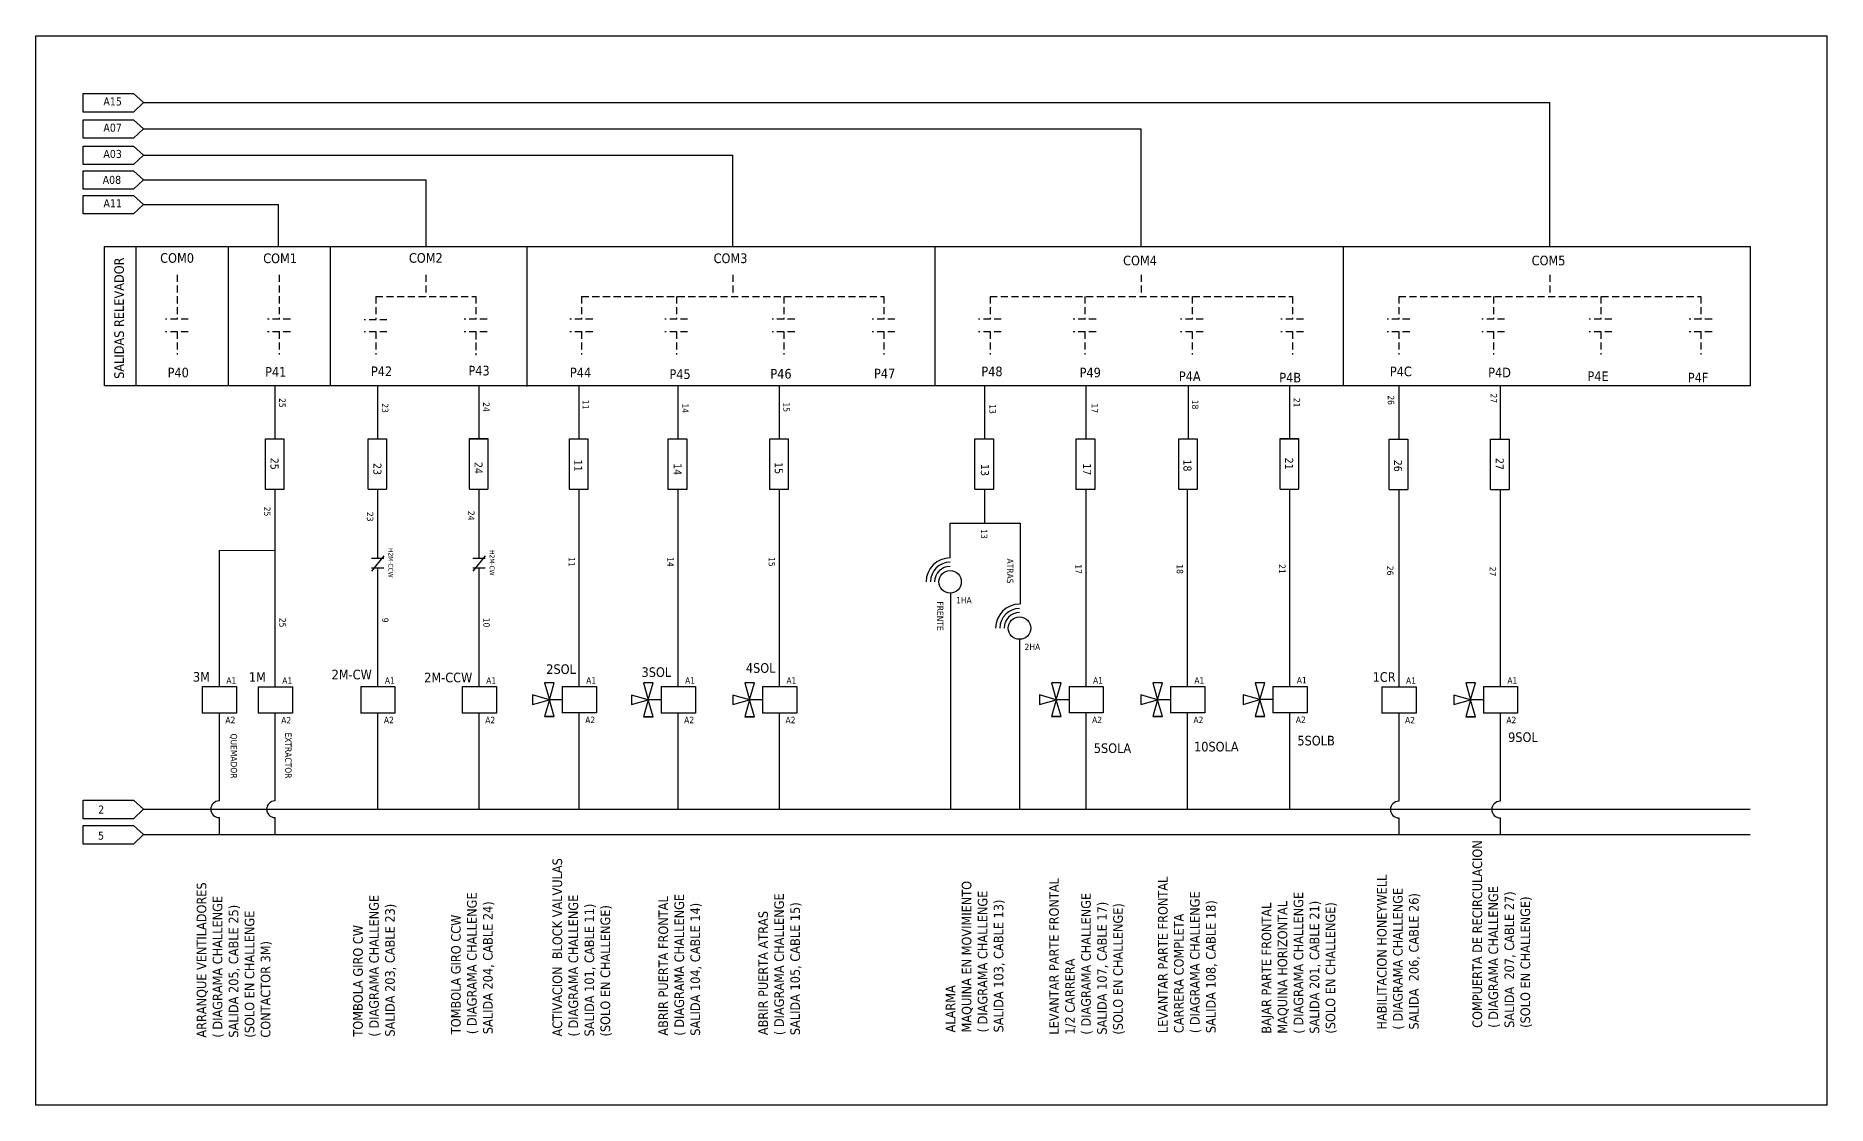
# Model space of a CAD drawing. Header units: millimetres. Extents: x 608 to 3138, y 804 to 1552.
# Drawn here: x 608 to 1168, y 804 to 1138 of the extents above; entities that cross this region are included whole.
import ezdxf
from ezdxf.enums import TextEntityAlignment as Align

# ---------------------------------------------------------------- set-up
doc = ezdxf.new("R2010")
doc.units = ezdxf.units.MM
doc.linetypes.add('LÍNEAS_OCULTAS2', pattern=[4.7625, 3.175, -1.5875])
doc.layers.add('0 @ 1', color=7, linetype='Continuous')
doc.layers.add('Capa1', color=7, linetype='LÍNEAS_OCULTAS2')
doc.styles.add('Tahoma', font='tahoma.ttf')

# ---------------------------------------------------------------- blocks, each defined once
blk = doc.blocks.new('*U20')
at = {"linetype": 'Continuous'}
for p, q in [((-2.4, 1.92), (2.4, -1.92)), ((-1.5, 1.92), (-1.5, -1.92)), ((1.5, 1.92), (1.5, -1.92))]:
    blk.add_line(p, q, dxfattribs=at)
at = {"style": 'Tahoma'}
for tag, p in [('Descripción', (0, 8.73)), ('Diseñador de referencia', (-0.18, 3.37))]:
    blk.add_attdef(tag, text='', height=1.5, dxfattribs=at).set_placement(p, align=Align.CENTER)
at = {"linetype": 'Continuous', "style": 'Tahoma', "flags": 8}
blk.add_attdef('Terminal 1', text='', height=1.5, dxfattribs=at).set_placement((-3.17, -0.8), align=Align.TOP_RIGHT)
blk.add_attdef('Terminal 2', text='', height=1.5, dxfattribs=at).set_placement((3.17, -0.8), align=Align.TOP_LEFT)

msp = doc.modelspace()

# ---------------------------------------------------------------- linework, layer by layer
for p, q in [((608.055, 803.703), (608.055, 1137.703)), ((608.055, 1137.703), (1167.797, 1137.703)), ((1167.797, 803.703), (1167.797, 1137.703)), ((622.801, 1119.664), (638.571, 1119.664)), ((622.801, 1113.901), (622.801, 1119.664)), ((638.571, 1119.664), (641.694, 1116.857)), ((638.571, 1113.901), (622.801, 1113.901)), ((641.694, 1116.857), (638.571, 1113.901)), ((641.694, 1116.857), (1081.143, 1116.857)), ((1081.143, 1072), (1081.143, 1116.857)), ((622.801, 1111.469), (638.571, 1111.469)), ((622.801, 1105.706), (622.801, 1111.469)), ((638.571, 1111.469), (641.694, 1108.662)), ((641.694, 1108.662), (638.571, 1105.706)), ((641.694, 1108.662), (953.487, 1108.662)), ((953.487, 1072), (953.487, 1108.662)), ((638.571, 1105.706), (622.801, 1105.706)), ((622.801, 1103.275), (638.571, 1103.275)), ((622.801, 1097.511), (622.801, 1103.275)), ((638.571, 1103.275), (641.694, 1100.467)), ((638.571, 1097.511), (622.801, 1097.511)), ((641.694, 1100.467), (638.571, 1097.511)), ((641.694, 1100.467), (825.83, 1100.467)), ((825.83, 1072), (825.83, 1100.467)), ((622.827, 1095.585), (638.597, 1095.585)), ((622.827, 1089.821), (622.827, 1095.585)), ((638.597, 1095.585), (641.72, 1092.777)), ((641.72, 1092.777), (638.597, 1089.821)), ((641.72, 1092.777), (729.929, 1092.777)), ((729.929, 1092.777), (729.929, 1072)), ((638.597, 1089.821), (622.827, 1089.821)), ((622.827, 1087.841), (638.597, 1087.841)), ((622.827, 1082.078), (622.827, 1087.841)), ((638.597, 1087.841), (641.72, 1085.034)), ((638.597, 1082.078), (622.827, 1082.078)), ((641.72, 1085.034), (638.597, 1082.078)), ((641.72, 1085.034), (683.924, 1085.034)), ((683.924, 1072), (683.924, 1085.034)), ((639.348, 1071.911), (639.348, 1028.343)), ((668.255, 1028.343), (668.255, 1071.911)), ((700.136, 1028.343), (700.136, 1071.911)), ((761.586, 1028.137), (761.586, 1071.705)), ((889.056, 1028.343), (889.056, 1071.911)), ((1016.713, 1028.343), (1016.713, 1071.911)), ((682.771, 1028.343), (682.771, 1011.801)), ((682.771, 1028.248), (682.771, 1020.843)), ((714.839, 1028.393), (714.839, 1011.85)), ((746.508, 1028.431), (746.508, 1011.844)), ((746.508, 1028.386), (746.508, 1020.981)), ((777.75, 1028.349), (777.75, 1011.807)), ((808.65, 1028.336), (808.65, 1011.794)), ((840.319, 1028.375), (840.319, 1011.833)), ((840.319, 1028.33), (840.319, 1020.925)), ((904.455, 1028.414), (904.455, 1011.872)), ((904.455, 1028.369), (904.455, 1020.964)), ((904.455, 1028.369), (904.455, 1020.964)), ((936.124, 1028.408), (936.124, 1011.865)), ((936.124, 1028.362), (936.124, 1020.957)), ((936.124, 1028.362), (936.124, 1020.957)), ((968.119, 1028.406), (968.119, 1011.863)), ((999.788, 1028.418), (999.788, 1021.013)), ((999.788, 1028.418), (999.788, 1011.857)), ((999.788, 1028.399), (999.788, 1020.994)), ((1033.917, 1028.388), (1033.917, 1011.768)), ((1065.586, 1028.336), (1065.586, 1011.762)), ((679.815, 996.031), (679.815, 1011.801)), ((679.815, 1011.801), (685.578, 1011.801)), ((679.815, 996.031), (679.815, 1011.801)), ((679.815, 1011.801), (685.578, 1011.801)), ((685.578, 1011.801), (685.578, 996.031)), ((685.578, 1011.801), (685.578, 996.031)), ((711.883, 996.081), (711.883, 1011.85)), ((711.883, 1011.85), (717.646, 1011.85)), ((711.883, 996.081), (711.883, 1011.85)), ((711.883, 1011.85), (717.646, 1011.85)), ((717.646, 1011.85), (717.646, 996.081)), ((717.646, 1011.85), (717.646, 996.081)), ((743.552, 996.119), (743.552, 1011.889)), ((743.552, 1011.889), (749.315, 1011.889)), ((743.552, 996.119), (743.552, 1011.889)), ((743.552, 1011.889), (749.315, 1011.889)), ((743.552, 996.074), (743.552, 1011.844)), ((743.552, 1011.844), (749.315, 1011.844)), ((743.552, 996.074), (743.552, 1011.844)), ((743.552, 1011.844), (749.315, 1011.844)), ((749.315, 1011.889), (749.315, 996.119)), ((749.315, 1011.889), (749.315, 996.119)), ((749.315, 1011.844), (749.315, 996.074)), ((749.315, 1011.844), (749.315, 996.074)), ((774.794, 996.037), (774.794, 1011.807)), ((774.794, 1011.807), (780.557, 1011.807)), ((780.557, 1011.807), (780.557, 996.037)), ((805.694, 996.025), (805.694, 1011.794)), ((805.694, 1011.794), (811.457, 1011.794)), ((805.694, 996.025), (805.694, 1011.794)), ((805.694, 1011.794), (811.457, 1011.794)), ((811.457, 1011.794), (811.457, 996.025)), ((811.457, 1011.794), (811.457, 996.025)), ((837.363, 996.063), (837.363, 1011.833)), ((837.363, 1011.833), (843.127, 1011.833)), ((837.363, 996.063), (837.363, 1011.833)), ((837.363, 1011.833), (843.127, 1011.833)), ((837.363, 996.018), (837.363, 1011.788)), ((837.363, 1011.788), (843.127, 1011.788)), ((837.363, 996.018), (837.363, 1011.788)), ((837.363, 1011.788), (843.127, 1011.788)), ((843.127, 1011.833), (843.127, 996.063)), ((843.127, 1011.833), (843.127, 996.063)), ((843.127, 1011.788), (843.127, 996.018)), ((843.127, 1011.788), (843.127, 996.018)), ((901.499, 996.102), (901.499, 1011.872)), ((901.499, 1011.872), (907.262, 1011.872)), ((901.499, 996.102), (901.499, 1011.872)), ((901.499, 1011.872), (907.262, 1011.872)), ((901.499, 996.057), (901.499, 1011.827)), ((901.499, 1011.827), (907.262, 1011.827)), ((901.499, 996.057), (901.499, 1011.827)), ((901.499, 1011.827), (907.262, 1011.827)), ((901.499, 996.057), (901.499, 1011.827)), ((901.499, 1011.827), (907.262, 1011.827)), ((901.499, 996.057), (901.499, 1011.827)), ((901.499, 1011.827), (907.262, 1011.827)), ((907.262, 1011.872), (907.262, 996.102)), ((907.262, 1011.872), (907.262, 996.102)), ((907.262, 1011.827), (907.262, 996.057)), ((907.262, 1011.827), (907.262, 996.057)), ((907.262, 1011.827), (907.262, 996.057)), ((907.262, 1011.827), (907.262, 996.057)), ((933.168, 996.096), (933.168, 1011.865)), ((933.168, 1011.865), (938.931, 1011.865)), ((933.168, 996.096), (933.168, 1011.865)), ((933.168, 1011.865), (938.931, 1011.865)), ((933.168, 996.05), (933.168, 1011.82)), ((933.168, 1011.82), (938.931, 1011.82)), ((933.168, 996.05), (933.168, 1011.82)), ((933.168, 1011.82), (938.931, 1011.82)), ((933.168, 996.05), (933.168, 1011.82)), ((933.168, 1011.82), (938.931, 1011.82)), ((933.168, 996.05), (933.168, 1011.82)), ((933.168, 1011.82), (938.931, 1011.82)), ((938.931, 1011.865), (938.931, 996.096)), ((938.931, 1011.865), (938.931, 996.096)), ((938.931, 1011.82), (938.931, 996.05)), ((938.931, 1011.82), (938.931, 996.05)), ((938.931, 1011.82), (938.931, 996.05)), ((938.931, 1011.82), (938.931, 996.05)), ((965.162, 996.094), (965.162, 1011.863)), ((965.162, 1011.863), (970.926, 1011.863)), ((970.926, 1011.863), (970.926, 996.094)), ((996.831, 996.152), (996.831, 1011.921)), ((996.831, 1011.921), (1002.595, 1011.921)), ((996.831, 996.152), (996.831, 1011.921)), ((996.831, 1011.921), (1002.595, 1011.921)), ((996.831, 996.107), (996.831, 1011.876)), ((996.831, 1011.876), (1002.595, 1011.876)), ((996.831, 996.107), (996.831, 1011.876)), ((996.831, 1011.876), (1002.595, 1011.876)), ((996.831, 996.107), (996.831, 1011.876)), ((996.831, 1011.876), (1002.595, 1011.876)), ((996.831, 996.107), (996.831, 1011.876)), ((996.831, 1011.876), (1002.595, 1011.876)), ((996.831, 996.087), (996.831, 1011.857)), ((996.831, 1011.857), (1002.595, 1011.857)), ((996.831, 996.087), (996.831, 1011.857)), ((996.831, 1011.857), (1002.595, 1011.857)), ((1002.595, 1011.921), (1002.595, 996.152)), ((1002.595, 1011.921), (1002.595, 996.152)), ((1002.595, 1011.876), (1002.595, 996.107)), ((1002.595, 1011.876), (1002.595, 996.107)), ((1002.595, 1011.876), (1002.595, 996.107)), ((1002.595, 1011.876), (1002.595, 996.107)), ((1002.595, 1011.857), (1002.595, 996.087)), ((1002.595, 1011.857), (1002.595, 996.087)), ((1030.961, 995.999), (1030.961, 1011.768)), ((1030.961, 1011.768), (1036.724, 1011.768)), ((1036.724, 1011.768), (1036.724, 995.999)), ((1062.63, 995.992), (1062.63, 1011.762)), ((1062.63, 1011.762), (1068.393, 1011.762)), ((1062.63, 995.992), (1062.63, 1011.762)), ((1062.63, 1011.762), (1068.393, 1011.762)), ((1068.393, 1011.762), (1068.393, 995.992)), ((1068.393, 1011.762), (1068.393, 995.992)), ((679.815, 996.076), (685.578, 996.076)), ((682.771, 996.076), (682.771, 974.377)), ((711.883, 996.126), (717.646, 996.126)), ((714.839, 996.126), (714.839, 974.427)), ((743.552, 996.119), (749.315, 996.119)), ((746.508, 996.119), (746.508, 974.42)), ((774.794, 996.083), (780.557, 996.083)), ((777.75, 996.083), (777.75, 941.297)), ((805.694, 996.07), (811.457, 996.07)), ((808.65, 996.07), (808.65, 941.284)), ((837.363, 996.063), (843.127, 996.063)), ((840.319, 996.063), (840.319, 941.278)), ((901.499, 996.147), (907.262, 996.147)), ((904.455, 996.147), (904.455, 985.518)), ((933.168, 996.141), (938.931, 996.141)), ((936.124, 996.141), (936.124, 941.31)), ((965.162, 996.139), (970.926, 996.139)), ((967.793, 996.139), (967.793, 941.304)), ((996.831, 996.132), (1002.595, 996.132)), ((999.788, 996.132), (999.788, 941.347)), ((1030.961, 995.999), (1036.724, 995.999)), ((1033.917, 995.999), (1033.917, 974.377)), ((1062.633, 995.999), (1068.397, 995.999)), ((1065.586, 995.999), (1065.586, 941.284)), ((893.735, 974.648), (893.735, 985.518)), ((893.735, 985.518), (915.582, 985.518)), ((915.582, 985.518), (915.582, 960.195)), ((665.306, 977.02), (665.306, 941.283)), ((665.306, 977.02), (682.771, 976.97)), ((682.771, 976.97), (682.771, 941.234)), ((1033.917, 977.153), (1033.917, 941.234)), ((714.839, 971.427), (714.839, 941.283)), ((746.508, 971.42), (746.508, 941.277)), ((893.964, 896.122), (893.964, 963.67)), ((915.438, 949.21), (915.438, 896.122)), ((665.306, 941.283), (665.306, 934.432)), ((682.771, 941.234), (682.771, 934.382)), ((714.839, 941.283), (714.839, 934.432)), ((746.508, 941.277), (746.508, 934.425)), ((777.75, 941.297), (777.75, 934.446)), ((808.65, 941.284), (808.65, 934.433)), ((840.319, 941.278), (840.319, 934.426)), ((936.124, 941.31), (936.124, 934.459)), ((967.793, 941.304), (967.793, 934.452)), ((999.788, 941.347), (999.788, 934.495)), ((1033.917, 941.234), (1033.917, 934.382)), ((1065.586, 941.284), (1065.586, 934.433)), ((767.033, 935.601), (768.533, 930.326)), ((770.033, 935.601), (767.033, 935.601)), ((768.533, 930.326), (770.033, 935.601)), ((797.933, 935.588), (799.433, 930.313)), ((800.933, 935.588), (797.933, 935.588)), ((799.433, 930.313), (800.933, 935.588)), ((829.603, 935.582), (831.103, 930.306)), ((832.603, 935.582), (829.603, 935.582)), ((831.103, 930.306), (832.603, 935.582)), ((925.407, 935.614), (926.907, 930.339)), ((928.407, 935.614), (925.407, 935.614)), ((926.907, 930.339), (928.407, 935.614)), ((957.077, 935.608), (958.577, 930.332)), ((960.077, 935.608), (957.077, 935.608)), ((958.577, 930.332), (960.077, 935.608)), ((989.071, 935.651), (990.571, 930.375)), ((992.071, 935.651), (989.071, 935.651)), ((990.571, 930.375), (992.071, 935.651)), ((1054.869, 935.588), (1056.369, 930.313)), ((1057.869, 935.588), (1054.869, 935.588)), ((1056.369, 930.313), (1057.869, 935.588)), ((660.068, 934.432), (670.749, 934.432)), ((660.068, 934.432), (660.068, 926.188)), ((670.749, 934.432), (670.749, 926.188)), ((677.533, 934.382), (688.214, 934.382)), ((677.533, 934.382), (677.533, 926.138)), ((688.214, 934.382), (688.214, 926.138)), ((709.601, 934.432), (720.283, 934.432)), ((709.601, 934.432), (709.601, 926.188)), ((720.283, 934.432), (720.283, 926.188)), ((741.27, 934.425), (751.952, 934.425)), ((741.27, 934.425), (741.27, 926.181)), ((751.952, 934.425), (751.952, 926.181)), ((768.533, 930.326), (763.258, 931.826)), ((763.258, 931.826), (763.258, 928.826)), ((763.258, 928.826), (768.533, 930.326)), ((768.533, 930.326), (767.033, 925.05)), ((772.558, 930.326), (768.533, 930.326)), ((770.033, 925.05), (768.533, 930.326)), ((772.558, 934.446), (783.239, 934.446)), ((772.558, 934.446), (772.558, 926.202)), ((783.239, 934.446), (783.239, 926.202)), ((799.433, 930.313), (794.158, 931.813)), ((794.158, 931.813), (794.158, 928.813)), ((794.158, 928.813), (799.433, 930.313)), ((799.433, 930.313), (797.933, 925.037)), ((803.458, 930.313), (799.433, 930.313)), ((800.933, 925.037), (799.433, 930.313)), ((803.458, 934.433), (814.14, 934.433)), ((803.458, 934.433), (803.458, 926.189)), ((814.14, 934.433), (814.14, 926.189)), ((831.103, 930.306), (825.827, 931.806)), ((825.827, 931.806), (825.827, 928.806)), ((825.827, 928.806), (831.103, 930.306)), ((831.103, 930.306), (829.603, 925.031)), ((835.127, 930.306), (831.103, 930.306)), ((832.603, 925.031), (831.103, 930.306)), ((835.127, 934.426), (845.809, 934.426)), ((835.127, 934.426), (835.127, 926.182)), ((845.809, 934.426), (845.809, 926.182)), ((926.907, 930.339), (921.632, 931.839)), ((921.632, 931.839), (921.632, 928.839)), ((921.632, 928.839), (926.907, 930.339)), ((926.907, 930.339), (925.407, 925.063)), ((930.932, 930.339), (926.907, 930.339)), ((928.407, 925.063), (926.907, 930.339)), ((930.932, 934.459), (941.614, 934.459)), ((930.932, 934.459), (930.932, 926.215)), ((941.614, 934.459), (941.614, 926.215)), ((958.577, 930.332), (953.301, 931.832)), ((953.301, 931.832), (953.301, 928.832)), ((953.301, 928.832), (958.577, 930.332)), ((958.577, 930.332), (957.077, 925.057)), ((962.601, 930.332), (958.577, 930.332)), ((960.077, 925.057), (958.577, 930.332)), ((962.601, 934.452), (973.283, 934.452)), ((962.601, 934.452), (962.601, 926.208)), ((973.283, 934.452), (973.283, 926.208)), ((990.571, 930.375), (985.295, 931.875)), ((985.295, 931.875), (985.295, 928.875)), ((985.295, 928.875), (990.571, 930.375)), ((990.571, 930.375), (989.071, 925.1)), ((994.596, 930.375), (990.571, 930.375)), ((992.071, 925.1), (990.571, 930.375)), ((994.596, 934.495), (1005.277, 934.495)), ((994.596, 934.495), (994.596, 926.251)), ((1005.277, 934.495), (1005.277, 926.251)), ((1028.679, 934.382), (1039.36, 934.382)), ((1028.679, 934.382), (1028.679, 926.138)), ((1039.36, 934.382), (1039.36, 926.138)), ((1056.369, 930.313), (1051.094, 931.813)), ((1051.094, 931.813), (1051.094, 928.813)), ((1051.094, 928.813), (1056.369, 930.313)), ((1056.369, 930.313), (1054.869, 925.037)), ((1060.394, 930.313), (1056.369, 930.313)), ((1057.869, 925.037), (1056.369, 930.313)), ((1060.394, 934.433), (1071.076, 934.433)), ((1060.394, 934.433), (1060.394, 926.189)), ((1071.076, 934.433), (1071.076, 926.189)), ((670.749, 926.188), (660.068, 926.188)), ((665.306, 926.188), (665.306, 919.336)), ((688.214, 926.138), (677.533, 926.138)), ((682.771, 926.138), (682.771, 919.286)), ((720.283, 926.188), (709.601, 926.188)), ((714.839, 926.188), (714.839, 919.336)), ((751.952, 926.181), (741.27, 926.181)), ((746.508, 926.181), (746.508, 919.33)), ((767.033, 925.05), (770.033, 925.05)), ((769.694, 925.05), (767.372, 925.05)), ((783.239, 926.202), (772.558, 926.202)), ((777.75, 926.202), (777.75, 919.35)), ((797.933, 925.037), (800.933, 925.037)), ((800.595, 925.037), (798.272, 925.037)), ((814.14, 926.189), (803.458, 926.189)), ((808.65, 926.189), (808.65, 919.337)), ((829.603, 925.031), (832.603, 925.031)), ((832.264, 925.031), (829.941, 925.031)), ((845.809, 926.182), (835.127, 926.182)), ((840.319, 926.182), (840.319, 919.331)), ((925.407, 925.063), (928.407, 925.063)), ((928.069, 925.063), (925.746, 925.063)), ((941.614, 926.215), (930.932, 926.215)), ((936.124, 926.215), (936.124, 919.363)), ((957.077, 925.057), (960.077, 925.057)), ((959.738, 925.057), (957.415, 925.057)), ((973.283, 926.208), (962.601, 926.208)), ((967.793, 926.208), (967.793, 919.357)), ((989.071, 925.1), (992.071, 925.1)), ((991.732, 925.1), (989.41, 925.1)), ((1005.277, 926.251), (994.596, 926.251)), ((999.788, 926.251), (999.788, 919.4)), ((1039.36, 926.138), (1028.679, 926.138)), ((1033.917, 926.138), (1033.917, 919.286)), ((1054.869, 925.037), (1057.869, 925.037)), ((1057.531, 925.037), (1055.208, 925.037)), ((1071.076, 926.189), (1060.394, 926.189)), ((1065.586, 926.189), (1065.586, 919.337)), ((665.306, 919.336), (665.306, 898.717)), ((682.771, 919.286), (682.771, 898.717)), ((714.839, 919.336), (714.839, 896.122)), ((746.508, 919.33), (746.508, 896.122)), ((777.75, 919.35), (777.75, 896.122)), ((808.65, 919.337), (808.65, 896.122)), ((840.319, 919.331), (840.319, 896.122)), ((936.124, 919.363), (936.124, 896.122)), ((967.793, 919.357), (967.793, 896.122)), ((999.788, 919.4), (999.788, 896.122)), ((1033.917, 919.286), (1033.917, 898.628)), ((1065.586, 919.337), (1065.586, 898.628)), ((622.801, 898.929), (638.571, 898.929)), ((622.801, 893.166), (622.801, 898.929)), ((638.571, 898.929), (641.694, 896.122)), ((641.694, 896.122), (638.571, 893.166)), ((641.694, 896.122), (1143.703, 896.122)), ((638.571, 893.166), (622.801, 893.166)), ((622.801, 891.025), (638.571, 891.025)), ((622.801, 885.262), (622.801, 891.025)), ((638.571, 891.025), (641.694, 888.218)), ((665.306, 893.527), (665.306, 888.218)), ((682.771, 893.527), (682.771, 888.218)), ((1033.917, 893.438), (1033.917, 888.218)), ((1065.586, 893.438), (1065.586, 888.218)), ((638.571, 885.262), (622.801, 885.262)), ((641.694, 888.218), (638.571, 885.262)), ((641.694, 888.218), (1143.703, 888.218)), ((1167.797, 803.703), (608.055, 803.703))]:
    msp.add_line(p, q)
msp.add_lwpolyline([(629.467, 1071.911), (1143.703, 1071.911), (1143.703, 1028.343), (629.467, 1028.343)], close=True)
for centre in [(893.735, 967.167), (915.438, 952.715)]:
    msp.add_circle(centre, 3.505)
for centre, radius, end in [((893.735, 967.167), 7.481, 180), ((893.735, 967.167), 6.13, 180), ((893.735, 967.167), 4.825, 180), ((915.438, 952.715), 7.481, 180), ((915.438, 952.715), 6.13, 180), ((915.438, 952.715), 4.825, 180), ((665.306, 896.122), 2.595, 270), ((682.771, 896.122), 2.595, 270), ((1033.917, 896.033), 2.595, 270), ((1065.586, 896.033), 2.595, 270)]:
    msp.add_arc(centre, radius, 90, end)
at = {"layer": 'Capa1', "ltscale": 0.7}
for p, q in [((652.255, 1063.096), (652.255, 1056.296)), ((684.136, 1063.096), (684.136, 1055.882)), ((729.929, 1063.096), (729.929, 1056.296)), ((825.83, 1063.096), (825.83, 1056.296)), ((953.487, 1063.096), (953.487, 1056.296)), ((1081.143, 1063.096), (1081.143, 1056.296)), ((652.255, 1056.296), (652.255, 1049.197)), ((684.136, 1056.296), (684.136, 1049.197)), ((714.272, 1056.296), (745.586, 1056.296)), ((714.272, 1056.296), (714.272, 1049.197)), ((745.586, 1056.296), (745.586, 1049.197)), ((778.604, 1056.296), (873.056, 1056.296)), ((778.604, 1056.296), (778.604, 1049.197)), ((808.232, 1056.296), (808.232, 1049.197)), ((841.743, 1056.296), (841.743, 1049.197)), ((873.056, 1056.296), (873.056, 1049.197)), ((906.26, 1056.296), (1000.713, 1056.296)), ((906.26, 1056.296), (906.26, 1049.197)), ((935.888, 1056.296), (935.888, 1049.197)), ((969.4, 1056.296), (969.4, 1049.197)), ((1000.713, 1056.296), (1000.713, 1049.197)), ((1033.917, 1056.296), (1128.37, 1056.296)), ((1033.917, 1056.296), (1033.917, 1049.197)), ((1063.545, 1056.296), (1063.545, 1049.197)), ((1097.056, 1056.296), (1097.056, 1049.197)), ((1128.37, 1056.296), (1128.37, 1049.197)), ((655.707, 1049.197), (648.608, 1049.197)), ((687.588, 1049.197), (680.489, 1049.197)), ((717.725, 1048.991), (710.626, 1048.991)), ((749.038, 1049.197), (741.939, 1049.197)), ((782.056, 1049.197), (774.957, 1049.197)), ((811.684, 1049.197), (804.585, 1049.197)), ((845.196, 1049.197), (838.096, 1049.197)), ((876.509, 1049.197), (869.409, 1049.197)), ((909.713, 1049.197), (902.613, 1049.197)), ((939.341, 1049.197), (932.241, 1049.197)), ((972.852, 1049.197), (965.753, 1049.197)), ((1004.165, 1049.197), (997.066, 1049.197)), ((1037.369, 1049.197), (1030.27, 1049.197)), ((1066.997, 1049.197), (1059.898, 1049.197)), ((1100.509, 1049.197), (1093.409, 1049.197)), ((1131.822, 1049.197), (1124.723, 1049.197)), ((655.707, 1045.237), (648.608, 1045.237)), ((652.255, 1045.237), (652.255, 1038.137)), ((687.588, 1045.237), (680.489, 1045.237)), ((684.136, 1045.237), (684.136, 1038.137)), ((717.725, 1045.237), (710.626, 1045.237)), ((714.272, 1045.237), (714.272, 1038.137)), ((749.038, 1045.237), (741.939, 1045.237)), ((745.586, 1045.237), (745.586, 1038.137)), ((745.586, 1045.031), (745.586, 1037.931)), ((782.056, 1045.237), (774.957, 1045.237)), ((778.604, 1045.237), (778.604, 1038.137)), ((778.604, 1045.237), (778.604, 1038.137)), ((811.684, 1045.237), (804.585, 1045.237)), ((808.232, 1045.237), (808.232, 1038.137)), ((808.232, 1045.237), (808.232, 1038.137)), ((845.196, 1045.237), (838.096, 1045.237)), ((841.743, 1045.237), (841.743, 1038.137)), ((841.743, 1045.237), (841.743, 1038.137)), ((876.509, 1045.237), (869.409, 1045.237)), ((873.056, 1045.237), (873.056, 1038.137)), ((873.056, 1045.237), (873.056, 1038.137)), ((909.713, 1045.237), (902.613, 1045.237)), ((906.26, 1045.237), (906.26, 1038.137)), ((906.26, 1045.237), (906.26, 1038.137)), ((939.341, 1045.237), (932.241, 1045.237)), ((935.888, 1045.237), (935.888, 1038.137)), ((935.888, 1045.237), (935.888, 1038.137)), ((972.852, 1045.237), (965.753, 1045.237)), ((969.4, 1045.237), (969.4, 1038.137)), ((969.4, 1045.237), (969.4, 1038.137)), ((1004.165, 1045.237), (997.066, 1045.237)), ((1000.713, 1045.237), (1000.713, 1038.137)), ((1000.713, 1045.237), (1000.713, 1038.137)), ((1037.369, 1045.237), (1030.27, 1045.237)), ((1033.917, 1045.237), (1033.917, 1038.137)), ((1033.917, 1045.237), (1033.917, 1038.137)), ((1066.997, 1045.237), (1059.898, 1045.237)), ((1063.545, 1045.237), (1063.545, 1038.137)), ((1063.545, 1045.237), (1063.545, 1038.137)), ((1100.509, 1045.237), (1093.409, 1045.237)), ((1097.056, 1045.237), (1097.056, 1038.137)), ((1097.056, 1045.237), (1097.056, 1038.137)), ((1131.822, 1045.237), (1124.723, 1045.237)), ((1128.37, 1045.237), (1128.37, 1038.137)), ((1128.37, 1045.237), (1128.37, 1038.137))]:
    msp.add_line(p, q, dxfattribs=at)

# ---------------------------------------------------------------- block references
at = {"layer": '0 @ 1'}
ref = msp.add_blockref('*U20', (714.835, 972.927), dxfattribs=dict(at, rotation=270))
ref.add_attrib('Diseñador de referencia', 'H2M-CCW', dxfattribs={"layer": '0', "height": 1.5, "rotation": 270, "style": 'Tahoma'}).set_placement((718.204, 973.106), align=Align.CENTER)
ref = msp.add_blockref('*U20', (746.504, 972.92), dxfattribs=dict(at, rotation=270))
ref.add_attrib('Diseñador de referencia', 'H2M-CW', dxfattribs={"layer": '0', "height": 1.5, "rotation": 270, "style": 'Tahoma'}).set_placement((749.873, 973.099), align=Align.CENTER)

# ---------------------------------------------------------------- texts
at = {"attachment_point": 1, "style": 'Tahoma'}
for s, insert, char_height, width in [('A15', (629.165, 1118.464), 2.5, 15.27778), ('A07', (629.165, 1110.269), 2.5, 15.27778), ('A03', (629.165, 1102.074), 2.5, 15.27778), ('A08', (628.935, 1093.964), 2.5, 15.27778), ('A11', (629.191, 1086.641), 2.5, 15.27778), ('COM0', (646.913, 1069.826), 3, 15.27778), ('COM1', (679.104, 1069.728), 3, 15.27778), ('COM2', (724.635, 1069.845), 3, 15.27778), ('COM3', (819.84, 1069.728), 3, 15.27778), ('COM4', (947.804, 1069.038), 3, 15.27778), ('COM5', (1075.461, 1069.038), 3, 15.27778), ('P40', (649.233, 1034.042), 3, 15.27778), ('P41', (679.697, 1034.249), 3, 15.27778), ('P42', (712.76, 1034.427), 3, 15.27778), ('P43', (743.223, 1034.634), 3, 15.27778), ('P44', (774.948, 1034.056), 3, 15.27778), ('P45', (806.036, 1033.544), 3, 15.27778), ('P46', (837.577, 1033.659), 3, 15.27778), ('P47', (869.955, 1033.727), 3, 15.27778), ('P48', (903.495, 1034.391), 3, 15.27778), ('P49', (934.212, 1034.056), 3, 15.27778), ('P4A', (965.219, 1032.889), 3, 15.27778), ('P4B', (996.59, 1032.454), 3, 15.27778), ('P4C', (1031.152, 1034.391), 3, 15.27778), ('P4D', (1061.869, 1034.056), 3, 15.27778), ('P4E', (1092.876, 1032.889), 3, 15.27778), ('P4F', (1124.246, 1032.454), 3, 15.27778), ('1HA', (895.592, 962.417), 2, 4.60148), ('2HA', (917.003, 947.83), 2, 4.60148), ('2SOL', (767.555, 941.399), 3, 4.60148), ('3SOL', (797.323, 940.466), 3, 4.60148), ('4SOL', (829.922, 941.761), 3, 4.60148), ('3M', (657.153, 938.982), 3, 4.60148), ('A1', (667.583, 937.361), 2, 4.60148), ('1M', (674.618, 938.932), 3, 4.60148), ('A1', (685.048, 937.312), 2, 4.60148), ('2M-CW', (700.479, 939.711), 3, 4.60148), ('A1', (717.116, 937.361), 2, 4.60148), ('2M-CCW', (729.409, 938.793), 3, 4.60148), ('A1', (748.785, 937.355), 2, 4.60148), ('A1', (780.027, 937.376), 2, 4.60148), ('A1', (810.927, 937.363), 2, 4.60148), ('A1', (842.596, 937.356), 2, 4.60148), ('A1', (938.401, 937.388), 2, 4.60148), ('A1', (970.07, 937.382), 2, 4.60148), ('A1', (1002.065, 937.425), 2, 4.60148), ('1CR', (1025.764, 938.932), 3, 4.60148), ('A1', (1036.194, 937.312), 2, 4.60148), ('A1', (1067.863, 937.363), 2, 4.60148), ('A2', (667.285, 925.01), 2, 4.60148), ('A2', (684.75, 924.96), 2, 4.60148), ('A2', (716.818, 925.01), 2, 4.60148), ('A2', (748.488, 925.003), 2, 4.60148), ('A2', (779.729, 925.024), 2, 4.60148), ('A2', (810.63, 925.011), 2, 4.60148), ('A2', (842.299, 925.005), 2, 4.60148), ('A2', (938.104, 925.037), 2, 4.60148), ('A2', (969.773, 925.031), 2, 4.60148), ('A2', (1001.767, 925.074), 2, 4.60148), ('A2', (1035.896, 924.96), 2, 4.60148), ('A2', (1067.566, 925.011), 2, 4.60148), ('5SOLB', (1002.261, 919.072), 3, 4.60148), ('9SOL', (1068.1, 920.157), 3, 4.60148), ('5SOLA', (938.639, 916.713), 3, 4.60148), ('10SOLA', (969.961, 917.189), 3, 4.60148), ('2', (627.541, 897.276), 2.5, 15.27778), ('5', (627.502, 889.131), 2.5, 15.27778)]:
    msp.add_mtext(s, dxfattribs=dict(at, insert=insert, char_height=char_height, width=width))
for s, insert, char_height, width, rotation in [('SALIDAS RELEVADOR', (632.567, 1030.552), 3, 53.74005, 90), ('25', (686.078, 1024.568), 2, 15.27778, 270), ('21', (1003.095, 1024.624), 2, 15.27778, 270), ('26', (1032.507, 1025.43), 2, 15.27778, 270), ('27', (1064.607, 1026.007), 2, 15.27778, 270), ('23', (718.21, 1022.944), 2, 15.27778, 270), ('24', (749.819, 1023.269), 2, 15.27778, 270), ('11', (780.955, 1023.99), 2, 15.27778, 270), ('14', (812.021, 1022.888), 2, 15.27778, 270), ('15', (843.63, 1023.213), 2, 15.27778, 270), ('13', (908.047, 1022.632), 2, 15.27778, 270), ('17', (939.965, 1022.85), 2, 15.27778, 270), ('18', (971.323, 1024.047), 2, 15.27778, 270), ('25', (683.905, 1005.905), 2.5, 15.27778, 270), ('23', (716.036, 1004.281), 2.5, 15.27778, 270), ('24', (747.646, 1004.606), 2.5, 15.27778, 270), ('11', (778.781, 1005.328), 2.5, 15.27778, 270), ('14', (809.848, 1004.225), 2.5, 15.27778, 270), ('15', (841.457, 1004.55), 2.5, 15.27778, 270), ('13', (905.873, 1003.97), 2.5, 15.27778, 270), ('17', (937.791, 1004.187), 2.5, 15.27778, 270), ('18', (969.15, 1005.384), 2.5, 15.27778, 270), ('21', (1000.921, 1005.961), 2.5, 15.27778, 270), ('26', (1034.948, 1005.289), 2.5, 15.27778, 270), ('27', (1066.72, 1005.866), 2.5, 15.27778, 270), ('25', (681.373, 990.635), 2, 15.27778, 270), ('23', (713.505, 989.011), 2, 15.27778, 270), ('24', (745.114, 989.336), 2, 15.27778, 270), ('13', (905.379, 983.602), 2, 8.27999, 270), ('11', (776.504, 974.883), 2, 8.27999, 270), ('14', (807.404, 974.87), 2, 8.27999, 270), ('15', (839.074, 974.864), 2, 8.27999, 270), ('ATRAS', (913.486, 974.453), 2, 8.27999, 270), ('17', (934.878, 972.645), 2, 8.27999, 270), ('18', (966.548, 972.638), 2, 8.27999, 270), ('21', (998.542, 972.682), 2, 8.27999, 270), ('26', (1032.263, 972.183), 2, 15.27778, 270), ('27', (1064.34, 971.864), 2, 8.27999, 270), ('FRENTE', (891.644, 961.064), 2, 8.27999, 270), ('25', (686.166, 955.906), 2, 15.27778, 270), ('9', (718.234, 955.956), 2, 15.27778, 270), ('10', (749.903, 955.949), 2, 15.27778, 270), ('QUEMADOR', (670.951, 919.765), 2, 4.60148, 270), ('EXTRACTOR', (687.96, 920.122), 2, 4.60148, 270), ('COMPUERTA DE RECIRCULACION \\P( DIAGRAMA CHALLENGE\\P\\pt48;SALIDA  207, CABLE 27)\\P(SOLO EN CHALLENGE)', (1056.97, 827.852), 3, 60.21958, 90), ('ACTIVACION  BLOCK VALVULAS \\P\\pt48;( DIAGRAMA CHALLENGE\\PSALIDA 101, CABLE 11)\\P(SOLO EN CHALLENGE)', (769.498, 825.143), 3, 79.94262, 90), ('ALARMA \\PMAQUINA EN MOVIMIENTO \\P( DIAGRAMA CHALLENGE\\P\\pt48;SALIDA 103, CABLE 13)', (892.382, 826.418), 3, 68.61603, 90), ('LEVANTAR PARTE FRONTAL \\P1/2 CARRERA \\P\\pt48;( DIAGRAMA CHALLENGE\\PSALIDA 107, CABLE 17)\\P(SOLO EN CHALLENGE)', (924.695, 825.737), 3, 79.94262, 90), ('LEVANTAR PARTE FRONTAL \\PCARRERA COMPLETA  \\P\\pt48;( DIAGRAMA CHALLENGE\\PSALIDA 108, CABLE 18)', (958.712, 826.197), 3, 79.94262, 90), ('HABILITACION HONEYWELL\\P( DIAGRAMA CHALLENGE\\P\\pt48;SALIDA  206, CABLE 26)', (1027.138, 827.311), 3, 79.94262, 90), ('ARRANQUE VENTILADORES\\P\\pt48;( DIAGRAMA CHALLENGE\\PSALIDA 205, CABLE 25)\\P(SOLO EN CHALLENGE \\PCONTACTOR 3M)', (658.325, 824.788), 3, 79.94262, 90), ('TOMBOLA GIRO CW\\P\\pt48;( DIAGRAMA CHALLENGE\\PSALIDA 203, CABLE 23)', (707.214, 825.108), 3, 79.94262, 90), ('TOMBOLA GIRO CCW\\P\\pt48;( DIAGRAMA CHALLENGE\\PSALIDA 204, CABLE 24)', (737.805, 825.875), 3, 79.94262, 90), ('ABRIR PUERTA FRONTAL \\P\\pt48;( DIAGRAMA CHALLENGE\\PSALIDA 104, CABLE 14)', (802.6, 825.401), 3, 79.94262, 90), ('ABRIR PUERTA ATRAS \\P\\pt48;( DIAGRAMA CHALLENGE\\PSALIDA 105, CABLE 15)', (833.81, 825.572), 3, 79.94262, 90), ('BAJAR PARTE FRONTAL\\PMAQUINA HORIZONTAL \\P\\pt48;( DIAGRAMA CHALLENGE\\PSALIDA 201, CABLE 21)\\P(SOLO EN CHALLENGE)', (991.083, 826.044), 3, 79.94262, 90)]:
    msp.add_mtext(s, dxfattribs=dict(at, insert=insert, char_height=char_height, width=width, rotation=rotation))

doc.saveas('drawing.dxf')
